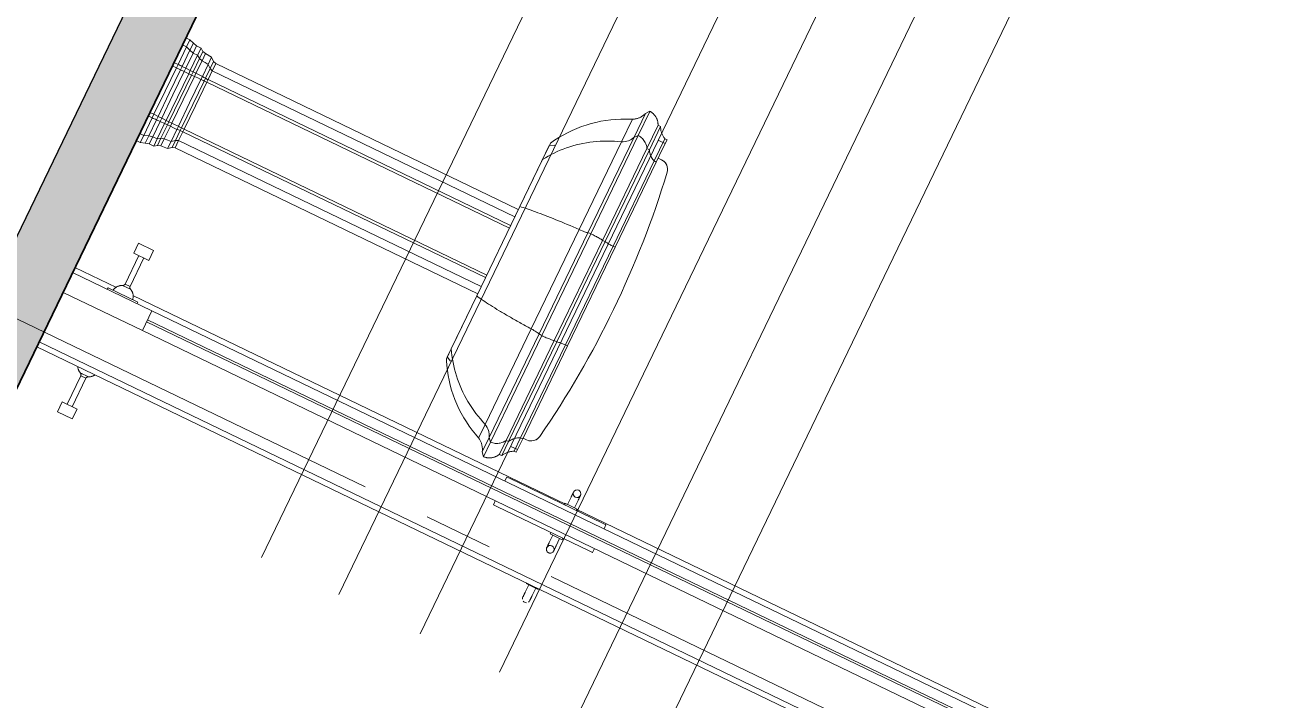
# Model space of a CAD drawing. Header units: millimetres. Extents: x 1373 to 40779, y 1939 to 6439.
# Drawn here: x 4856.6 to 4913.2, y 4486.6 to 4517.2 of the extents above; entities that cross this region are included whole.
import ezdxf

# ---------------------------------------------------------------- set-up
doc = ezdxf.new("R2010")
doc.units = ezdxf.units.MM
doc.linetypes.add('IMPORT-CENTER2', pattern=[112.5, 75, -12.5, 12.5, -12.5])
for name, color, linetype, lineweight in [('A-AREA-IDEN', 2, 'Continuous', 18), ('A-DETL', 6, 'Continuous', 30), ('A-DETL-GENF', 92, 'Continuous', 18), ('A-DOOR', 31, 'Continuous', 18), ('A-DOOR-FRAM', 31, 'Continuous', 18), ('A-FLOR-FNSH', 192, 'Continuous', 35), ('HESAPLAMALAR', 2, 'Continuous', 30), ('P-SANR-FIXT', 6, 'Continuous', 18), ('S-GRID', 252, 'IMPORT-CENTER2', 5), ('YAZI', 2, 'Continuous', 18)]:
    doc.layers.add(name, color=color, linetype=linetype, lineweight=lineweight)

# ---------------------------------------------------------------- blocks, each defined once
blk = doc.blocks.new('_MB_KAPI_CAMLI_B - _m_kapı_100_camlı-1990218-Schnitt 1')
at = {"layer": 'A-DOOR'}
for p, q in [((637.45, 500), (637.45, 501.22)), ((638.95, 500.7), (637.45, 500.7)), ((637.45, 498.78), (637.45, 500)), ((637.45, 499.3), (638.95, 499.3)), ((638.18, 409.19), (638.18, 410.81)), ((644.35, 410.5), (638.6, 410.5)), ((638.6, 410.5), (638.6, 409.5)), ((646.35, 411.5), (644.35, 411.5)), ((644.35, 411.5), (644.35, 408.5)), ((646.35, 411.5), (646.35, 408.5)), ((638.18, 409.19), (638.18, 409.6)), ((638.6, 409.5), (644.35, 409.5)), ((644.35, 408.5), (646.35, 408.5))]:
    blk.add_line(p, q, dxfattribs=at)
at = {"layer": 'A-DOOR', "flags": 128}
for points in [[(639.95, 500.7), (639.95, 500.7), (639.95, 500.7), (639.94, 500.7), (639.94, 500.7), (639.93, 500.7), (639.92, 500.7), (639.91, 500.7), (639.9, 500.7), (639.89, 500.7), (639.87, 500.7), (639.86, 500.7), (639.84, 500.7), (639.82, 500.7), (639.8, 500.7), (639.78, 500.7), (639.75, 500.7), (639.73, 500.7), (639.7, 500.7), (639.68, 500.7), (639.65, 500.7), (639.62, 500.7), (639.59, 500.7), (639.56, 500.7), (639.52, 500.7), (639.49, 500.7), (639.46, 500.7), (639.42, 500.7), (639.39, 500.7), (639.35, 500.7), (639.31, 500.7), (639.28, 500.7), (639.24, 500.7), (639.2, 500.7), (639.16, 500.7), (639.12, 500.7), (639.08, 500.7), (639.04, 500.7), (639, 500.7), (638.96, 500.7), (638.95, 500.7)], [(638.95, 499.3), (638.99, 499.3), (639.03, 499.3), (639.07, 499.3), (639.11, 499.3), (639.15, 499.3), (639.19, 499.3), (639.23, 499.3), (639.27, 499.3), (639.3, 499.3), (639.34, 499.3), (639.38, 499.3), (639.41, 499.3), (639.45, 499.3), (639.48, 499.3), (639.52, 499.3), (639.55, 499.3), (639.58, 499.3), (639.61, 499.3), (639.64, 499.3), (639.67, 499.3), (639.7, 499.3), (639.72, 499.3), (639.75, 499.3), (639.77, 499.3), (639.79, 499.3), (639.81, 499.3), (639.83, 499.3), (639.85, 499.3), (639.87, 499.3), (639.88, 499.3), (639.9, 499.3), (639.91, 499.3), (639.92, 499.3), (639.93, 499.3), (639.94, 499.3), (639.94, 499.3), (639.95, 499.3), (639.95, 499.3), (639.95, 499.3)], [(637.33, 411.74), (637.4, 411.7), (637.47, 411.66), (637.53, 411.62), (637.59, 411.57), (637.66, 411.52), (637.72, 411.46), (637.77, 411.41), (637.83, 411.35), (637.88, 411.29), (637.93, 411.23), (637.98, 411.16), (638.02, 411.1), (638.07, 411.03), (638.11, 410.96), (638.14, 410.89), (638.18, 410.82), (638.18, 410.81)], [(638.18, 410.81), (638.19, 410.79), (638.2, 410.77), (638.21, 410.75), (638.22, 410.73), (638.23, 410.72), (638.25, 410.7), (638.26, 410.68), (638.27, 410.67), (638.29, 410.65), (638.3, 410.64), (638.32, 410.62), (638.33, 410.61), (638.35, 410.6), (638.37, 410.59), (638.38, 410.57), (638.4, 410.56), (638.42, 410.55), (638.44, 410.54), (638.46, 410.54), (638.48, 410.53), (638.5, 410.52), (638.52, 410.52), (638.54, 410.51), (638.56, 410.51), (638.58, 410.5), (638.6, 410.5), (638.6, 410.5)], [(638.18, 409.19), (638.15, 409.12), (638.11, 409.05), (638.07, 408.98), (638.03, 408.91), (637.99, 408.85), (637.94, 408.78), (637.89, 408.72), (637.84, 408.66), (637.78, 408.6), (637.72, 408.54), (637.66, 408.49), (637.6, 408.44), (637.54, 408.39), (637.47, 408.34), (637.41, 408.3), (637.34, 408.26)], [(638.6, 409.5), (638.58, 409.5), (638.56, 409.49), (638.54, 409.49), (638.52, 409.48), (638.5, 409.48), (638.48, 409.47), (638.46, 409.46), (638.44, 409.46), (638.42, 409.45), (638.4, 409.44), (638.39, 409.43), (638.37, 409.42), (638.35, 409.4), (638.33, 409.39), (638.32, 409.38), (638.3, 409.36), (638.29, 409.35), (638.27, 409.33), (638.26, 409.32), (638.25, 409.3), (638.23, 409.29), (638.22, 409.27), (638.21, 409.25), (638.2, 409.23), (638.19, 409.21), (638.18, 409.2), (638.18, 409.19)]]:
    blk.add_lwpolyline(points, dxfattribs=at)
at = {"layer": 'A-DOOR'}
for start, end in [(60, 105), (255, 300), (0, 30), (330, 0)]:
    blk.add_arc((639.95, 500), 0.7, start, end, dxfattribs=at)
blk = doc.blocks.new('_MB_KAPI_CAMLI_B - _m_kapı_80_camlı-2073803-Schnitt 1')
at = {"layer": 'A-DOOR'}
for p, q in [((626.35, 608), (622.35, 608)), ((622.35, 608), (622.35, 596)), ((626.35, 596), (626.35, 608)), ((622.35, 596), (626.35, 596)), ((622.35, 596), (622.35, 416)), ((624.15, 596), (624.15, 416)), ((624.55, 596), (624.15, 596)), ((624.55, 416), (624.55, 596)), ((626.35, 596), (626.35, 416)), ((622.35, 507.19), (621.55, 507.19)), ((621.55, 507.19), (621.55, 507.1)), ((621.55, 507.19), (621.55, 506.52)), ((621.55, 487.86), (621.55, 506.52)), ((627.15, 507.19), (626.35, 507.19)), ((627.15, 506.52), (627.15, 507.19)), ((627.15, 507.1), (627.15, 507.19)), ((627.15, 506.52), (627.15, 487.86)), ((621.55, 501.22), (621.25, 501.22)), ((621.25, 501.22), (621.25, 500)), ((627.45, 501.22), (627.15, 501.22)), ((627.45, 500), (627.45, 501.22)), ((621.25, 500.7), (619.75, 500.7)), ((619.75, 499.3), (621.25, 499.3)), ((621.25, 500), (621.25, 498.78)), ((621.25, 498.78), (621.55, 498.78)), ((627.15, 498.78), (627.45, 498.78)), ((628.95, 500.7), (627.45, 500.7)), ((627.45, 498.78), (627.45, 500)), ((627.45, 499.3), (628.95, 499.3)), ((621.55, 487.86), (621.55, 487.19)), ((621.55, 487.28), (621.55, 487.19)), ((621.55, 487.19), (622.35, 487.19)), ((626.35, 487.19), (627.15, 487.19)), ((627.15, 487.19), (627.15, 487.86)), ((627.15, 487.19), (627.15, 487.28)), ((626.35, 416), (622.35, 416)), ((622.35, 416), (622.35, 400)), ((624.15, 416), (624.55, 416)), ((626.35, 400), (626.35, 416)), ((622.35, 413), (622.05, 413)), ((622.05, 407), (622.05, 413)), ((614.35, 411.5), (612.35, 411.5)), ((612.35, 408.5), (612.35, 411.5)), ((614.35, 408.5), (614.35, 411.5)), ((620.1, 410.5), (614.35, 410.5)), ((620.1, 409.5), (620.1, 410.5)), ((620.52, 410.81), (620.52, 409.19)), ((612.35, 408.5), (614.35, 408.5)), ((614.35, 409.5), (620.1, 409.5)), ((622.05, 407), (622.35, 407)), ((622.35, 400), (626.35, 400))]:
    blk.add_line(p, q, dxfattribs=at)
at = {"layer": 'A-DOOR', "flags": 128}
for points in [[(618.06, 500.08), (618.06, 500.11), (618.07, 500.14), (618.07, 500.17), (618.08, 500.19), (618.09, 500.22), (618.1, 500.25), (618.11, 500.27), (618.12, 500.3), (618.13, 500.32), (618.14, 500.35), (618.16, 500.37), (618.17, 500.4), (618.19, 500.42), (618.21, 500.44)], [(618.5, 499.34), (618.48, 499.36), (618.45, 499.37), (618.43, 499.38), (618.4, 499.39), (618.38, 499.41), (618.36, 499.42), (618.33, 499.44), (618.31, 499.46), (618.29, 499.47), (618.27, 499.49), (618.25, 499.51), (618.23, 499.53), (618.21, 499.55), (618.19, 499.58)], [(618.58, 500.68), (618.6, 500.68), (618.63, 500.69), (618.66, 500.69), (618.69, 500.7), (618.72, 500.7), (618.74, 500.7), (618.75, 500.7)], [(618.75, 499.3), (618.72, 499.3), (618.7, 499.3), (618.67, 499.31), (618.64, 499.31), (618.61, 499.31), (618.59, 499.32)], [(618.75, 500.7), (618.75, 500.7), (618.75, 500.7), (618.76, 500.7), (618.76, 500.7), (618.77, 500.7), (618.78, 500.7), (618.79, 500.7), (618.8, 500.7), (618.82, 500.7), (618.83, 500.7), (618.85, 500.7), (618.86, 500.7), (618.88, 500.7), (618.9, 500.7), (618.93, 500.7), (618.95, 500.7), (618.97, 500.7), (619, 500.7), (619.03, 500.7), (619.05, 500.7), (619.08, 500.7), (619.11, 500.7), (619.15, 500.7), (619.18, 500.7), (619.21, 500.7), (619.25, 500.7), (619.28, 500.7), (619.32, 500.7), (619.35, 500.7), (619.39, 500.7), (619.43, 500.7), (619.46, 500.7), (619.5, 500.7), (619.54, 500.7), (619.58, 500.7), (619.62, 500.7), (619.66, 500.7), (619.7, 500.7), (619.74, 500.7), (619.75, 500.7)], [(619.75, 499.3), (619.71, 499.3), (619.67, 499.3), (619.63, 499.3), (619.59, 499.3), (619.55, 499.3), (619.51, 499.3), (619.48, 499.3), (619.44, 499.3), (619.4, 499.3), (619.36, 499.3), (619.33, 499.3), (619.29, 499.3), (619.25, 499.3), (619.22, 499.3), (619.19, 499.3), (619.15, 499.3), (619.12, 499.3), (619.09, 499.3), (619.06, 499.3), (619.03, 499.3), (619.01, 499.3), (618.98, 499.3), (618.96, 499.3), (618.93, 499.3), (618.91, 499.3), (618.89, 499.3), (618.87, 499.3), (618.85, 499.3), (618.83, 499.3), (618.82, 499.3), (618.81, 499.3), (618.79, 499.3), (618.78, 499.3), (618.77, 499.3), (618.77, 499.3), (618.76, 499.3), (618.76, 499.3), (618.75, 499.3), (618.75, 499.3)], [(628.95, 500.7), (628.99, 500.7), (629.03, 500.7), (629.07, 500.7), (629.11, 500.7), (629.15, 500.7), (629.19, 500.7), (629.23, 500.7), (629.27, 500.7), (629.3, 500.7), (629.34, 500.7), (629.38, 500.7), (629.41, 500.7), (629.45, 500.7), (629.48, 500.7), (629.52, 500.7), (629.55, 500.7), (629.58, 500.7), (629.61, 500.7), (629.64, 500.7), (629.67, 500.7), (629.7, 500.7), (629.72, 500.7), (629.75, 500.7), (629.77, 500.7), (629.79, 500.7), (629.81, 500.7), (629.83, 500.7), (629.85, 500.7), (629.87, 500.7), (629.88, 500.7), (629.9, 500.7), (629.91, 500.7), (629.92, 500.7), (629.93, 500.7), (629.94, 500.7), (629.94, 500.7), (629.95, 500.7), (629.95, 500.7), (629.95, 500.7)], [(629.95, 499.3), (629.95, 499.3), (629.95, 499.3), (629.94, 499.3), (629.94, 499.3), (629.93, 499.3), (629.92, 499.3), (629.91, 499.3), (629.9, 499.3), (629.89, 499.3), (629.87, 499.3), (629.86, 499.3), (629.84, 499.3), (629.82, 499.3), (629.8, 499.3), (629.78, 499.3), (629.75, 499.3), (629.73, 499.3), (629.7, 499.3), (629.68, 499.3), (629.65, 499.3), (629.62, 499.3), (629.59, 499.3), (629.56, 499.3), (629.52, 499.3), (629.49, 499.3), (629.46, 499.3), (629.42, 499.3), (629.39, 499.3), (629.35, 499.3), (629.31, 499.3), (629.28, 499.3), (629.24, 499.3), (629.2, 499.3), (629.16, 499.3), (629.12, 499.3), (629.08, 499.3), (629.04, 499.3), (629, 499.3), (628.96, 499.3), (628.95, 499.3)], [(629.95, 500.7), (629.98, 500.7), (630.01, 500.7), (630.04, 500.69), (630.06, 500.69), (630.09, 500.69), (630.12, 500.68)], [(630.13, 499.32), (630.1, 499.32), (630.07, 499.31), (630.04, 499.31), (630.01, 499.3), (629.99, 499.3), (629.96, 499.3), (629.95, 499.3)], [(630.51, 499.58), (630.5, 499.56), (630.48, 499.54), (630.46, 499.52), (630.44, 499.5), (630.42, 499.48), (630.4, 499.46), (630.38, 499.44), (630.35, 499.43), (630.33, 499.41), (630.31, 499.4), (630.28, 499.38), (630.26, 499.37), (630.23, 499.36), (630.21, 499.35)], [(630.49, 500.45), (630.51, 500.42), (630.52, 500.4), (630.54, 500.38), (630.56, 500.35), (630.57, 500.33), (630.58, 500.3), (630.59, 500.28), (630.6, 500.25), (630.61, 500.23), (630.62, 500.2), (630.63, 500.17), (630.64, 500.15), (630.64, 500.12), (630.65, 500.09), (630.65, 500.06)], [(620.1, 410.5), (620.12, 410.5), (620.14, 410.51), (620.16, 410.51), (620.18, 410.52), (620.2, 410.52), (620.22, 410.53), (620.24, 410.54), (620.26, 410.54), (620.28, 410.55), (620.3, 410.56), (620.32, 410.57), (620.34, 410.58), (620.35, 410.6), (620.37, 410.61), (620.38, 410.62), (620.4, 410.64), (620.42, 410.65), (620.43, 410.67), (620.44, 410.68), (620.46, 410.7), (620.47, 410.71), (620.48, 410.73), (620.49, 410.75), (620.5, 410.77), (620.51, 410.79), (620.52, 410.8), (620.52, 410.81)], [(620.52, 410.81), (620.55, 410.88), (620.59, 410.95), (620.63, 411.02), (620.67, 411.09), (620.72, 411.15), (620.76, 411.22), (620.81, 411.28), (620.87, 411.34), (620.92, 411.4), (620.98, 411.46), (621.04, 411.51), (621.1, 411.56), (621.16, 411.61), (621.23, 411.66), (621.3, 411.7), (621.36, 411.74), (621.43, 411.78), (621.51, 411.81), (621.58, 411.85), (621.65, 411.87), (621.73, 411.9), (621.81, 411.92), (621.88, 411.94), (621.96, 411.96), (622.04, 411.98), (622.05, 411.98)], [(620.52, 409.19), (620.51, 409.21), (620.5, 409.23), (620.49, 409.25), (620.48, 409.27), (620.47, 409.28), (620.46, 409.3), (620.44, 409.32), (620.43, 409.33), (620.42, 409.35), (620.4, 409.36), (620.39, 409.38), (620.37, 409.39), (620.35, 409.4), (620.34, 409.41), (620.32, 409.43), (620.3, 409.44), (620.28, 409.45), (620.26, 409.46), (620.25, 409.46), (620.23, 409.47), (620.21, 409.48), (620.19, 409.48), (620.17, 409.49), (620.15, 409.49), (620.13, 409.5), (620.1, 409.5), (620.1, 409.5)], [(622.05, 408.02), (621.97, 408.04), (621.89, 408.05), (621.82, 408.07), (621.74, 408.1), (621.66, 408.12), (621.59, 408.15), (621.52, 408.18), (621.44, 408.22), (621.37, 408.26), (621.31, 408.3), (621.24, 408.34), (621.17, 408.38), (621.11, 408.43), (621.05, 408.48), (620.99, 408.54), (620.93, 408.59), (620.87, 408.65), (620.82, 408.71), (620.77, 408.77), (620.72, 408.84), (620.68, 408.9), (620.64, 408.97), (620.6, 409.04), (620.56, 409.11), (620.53, 409.18), (620.52, 409.19)]]:
    blk.add_lwpolyline(points, dxfattribs=at)
at = {"layer": 'A-DOOR'}
for centre, start, end in [((618.75, 500), 0, 180), ((618.75, 500), 180, 0), ((629.95, 500), 0, 180), ((629.95, 500), 180, 0)]:
    blk.add_arc(centre, 0.7, start, end, dxfattribs=at)
at = {"layer": 'A-DOOR-FRAM'}
for p, q in [((621.35, 617.5), (621.35, 608.5)), ((622.35, 617.5), (621.35, 617.5)), ((622.35, 608.5), (622.35, 617.5)), ((637.35, 617.5), (636.35, 617.5)), ((636.35, 617.5), (636.35, 608.5)), ((637.35, 608.5), (637.35, 617.5)), ((636.35, 610), (622.35, 610)), ((622.35, 610), (622.35, 608)), ((636.35, 606), (636.35, 610)), ((621.35, 608.5), (622.35, 608.5)), ((621.35, 501.06), (621.35, 608.5)), ((622.35, 608), (626.35, 608)), ((626.35, 608), (626.35, 606)), ((636.35, 608.5), (637.35, 608.5)), ((637.35, 608.5), (637.35, 400)), ((626.35, 606), (636.35, 606)), ((636.35, 606), (636.35, 400)), ((621.35, 411.64), (621.35, 498.94)), ((621.35, 400), (621.35, 408.38))]:
    blk.add_line(p, q, dxfattribs=at)
blk = doc.blocks.new('A$Cb0e8746a')
at = {"layer": 'YAZI', "linetype": 'Continuous', "lineweight": 0}
for p, q in [((0.02, 171.86), (150.05, 171.86)), ((0.02, 171.86), (0.09, 0)), ((150.05, 156.33), (0.02, 156.33)), ((150.05, 140.15), (0.02, 140.15)), ((150.05, 124.15), (0.02, 124.15)), ((150.05, 107.74), (0.02, 107.74)), ((150.05, 92.15), (0, 92.15))]:
    blk.add_line(p, q, dxfattribs=at)
blk = doc.blocks.new('A$C30a75ea0')
at = {"layer": 'A-DETL-GENF'}
h = blk.add_hatch(dxfattribs=at)
h.set_pattern_fill('ANSI33', color=153, style=0)
h.set_pattern_definition([(45, (-23043.559, -2740.5665), (-4.490128, 4.490128), []), (45, (-23039.069, -2740.5665), (-4.490128, 4.490128), [3.175, -1.5875])])
h.paths.add_polyline_path([(2791.04, 1085.19), (2816.04, 1085.19), (2816.04, 1123.19), (2967.04, 1123.19), (2967.04, 1135.19), (2190.75, 1135.19), (2190.75, 1085.19), (2215.75, 1085.19), (2215.75, 1123.19), (2791.04, 1123.19)])
h.paths.add_polyline_path([(2816.04, 1423.19), (2967.04, 1423.19), (2967.04, 1435.19), (2190.75, 1435.19), (2190.75, 1385.19), (2215.75, 1385.19), (2215.75, 1423.19), (2791.04, 1423.19), (2791.04, 1385.19), (2816.04, 1385.19)])
h.paths.add_polyline_path([(2816.04, 1723.19), (2967.04, 1723.19), (2967.04, 1735.19), (2190.75, 1735.19), (2190.75, 1685.19), (2215.75, 1685.19), (2215.75, 1723.19), (2791.04, 1723.19), (2791.04, 1685.19), (2816.04, 1685.19)])
h.paths.add_polyline_path([(2816.04, 2023.19), (2967.04, 2023.19), (2967.04, 2035.19), (2190.75, 2035.19), (2063.29, 2035.19), (2063.29, 2023.19), (2190.75, 2023.19), (2190.75, 1985.19), (2215.75, 1985.19), (2215.75, 2023.19), (2791.04, 2023.19), (2791.04, 1985.19), (2816.04, 1985.19)])
at = {"layer": 'A-DETL'}
blk.add_lwpolyline([(2190.75, 2035.19), (2967.04, 2035.19), (2967.04, 2023.19), (2816.04, 2023.19), (2816.04, 1985.19), (2791.04, 1985.19), (2791.04, 2023.19), (2215.75, 2023.19), (2215.75, 1985.19), (2190.75, 1985.19), (2190.75, 2023.19)], dxfattribs=at)
at = {"layer": 'A-FLOR-FNSH', "color": 250}
blk.add_line((2967.04, 2035.19), (2190.75, 2035.19), dxfattribs=at)
at = {"layer": 'P-SANR-FIXT', "color": 8}
for p, q in [((2289.4, 2120.54), (2289.49, 2120.63)), ((2289.49, 2120.63), (2289.58, 2120.73)), ((2289.58, 2120.73), (2289.67, 2120.83)), ((2289.67, 2120.83), (2289.75, 2120.93)), ((2289.75, 2120.93), (2289.82, 2121.04)), ((2289.82, 2121.04), (2289.89, 2121.15)), ((2289.89, 2121.15), (2289.96, 2121.26)), ((2289.96, 2121.26), (2290.02, 2121.38)), ((2290.02, 2121.38), (2290.08, 2121.49)), ((2290.08, 2121.49), (2290.11, 2121.55)), ((2290.11, 2121.98), (2290.11, 2121.55)), ((2291.94, 2121.98), (2290.11, 2121.98)), ((2290.11, 2121.55), (2294.59, 2121.55)), ((2290.87, 2121.98), (2290.87, 2120.67)), ((2294.59, 2121.98), (2291.95, 2121.98)), ((2293.81, 2122.68), (2293.81, 2121.98)), ((2311.8, 2121.98), (2294.59, 2121.98)), ((2294.59, 2121.55), (2294.59, 2121.98)), ((2294.59, 2121.55), (2311.8, 2121.55)), ((2331.7, 2121.98), (2311.8, 2121.98)), ((2311.8, 2121.55), (2311.8, 2121.98)), ((2311.8, 2121.55), (2331.7, 2121.55)), ((2350.44, 2121.98), (2331.7, 2121.98)), ((2331.7, 2121.98), (2331.7, 2121.55)), ((2331.7, 2121.55), (2350.44, 2121.55)), ((2350.32, 2121.98), (2350.32, 2122.68)), ((2353.16, 2121.98), (2350.44, 2121.98)), ((2350.44, 2121.55), (2350.44, 2121.98)), ((2350.44, 2121.55), (2353.12, 2121.55)), ((2352.62, 2120.61), (2352.62, 2121.98)), ((2353.13, 2121.55), (2353.16, 2121.55)), ((2353.16, 2121.55), (2353.16, 2121.98)), ((2353.16, 2121.55), (2353.21, 2121.43)), ((2353.21, 2121.43), (2353.27, 2121.32)), ((2353.27, 2121.32), (2353.34, 2121.2)), ((2353.34, 2121.2), (2353.41, 2121.09)), ((2353.41, 2121.09), (2353.48, 2120.98)), ((2353.48, 2120.98), (2353.56, 2120.88)), ((2353.56, 2120.88), (2353.64, 2120.78)), ((2353.64, 2120.78), (2353.73, 2120.68)), ((2353.73, 2120.68), (2353.82, 2120.58)), ((2287.25, 2118.33), (2287.31, 2118.43)), ((2287.31, 2118.43), (2287.38, 2118.52)), ((2287.38, 2118.52), (2287.45, 2118.61)), ((2287.45, 2118.61), (2287.52, 2118.69)), ((2287.52, 2118.69), (2287.6, 2118.78)), ((2287.6, 2118.78), (2287.68, 2118.86)), ((2287.68, 2118.86), (2287.77, 2118.93)), ((2287.77, 2118.93), (2287.85, 2119.01)), ((2287.85, 2119.01), (2287.94, 2119.08)), ((2287.94, 2119.08), (2288.04, 2119.14)), ((2288.04, 2119.14), (2288.13, 2119.2)), ((2288.13, 2119.2), (2288.23, 2119.26)), ((2288.23, 2119.26), (2288.33, 2119.32)), ((2288.33, 2119.32), (2288.43, 2119.37)), ((2288.43, 2119.88), (2288.55, 2119.93)), ((2288.43, 2119.88), (2288.43, 2119.37)), ((2288.43, 2119.88), (2293.12, 2119.88)), ((2288.43, 2119.37), (2288.43, 2119.37)), ((2288.43, 2119.37), (2293.12, 2119.37)), ((2288.55, 2119.93), (2288.67, 2119.99)), ((2288.67, 2119.99), (2288.78, 2120.06)), ((2288.78, 2120.06), (2288.89, 2120.13)), ((2288.89, 2120.13), (2289, 2120.2)), ((2289, 2120.2), (2289.11, 2120.28)), ((2289.11, 2120.28), (2289.21, 2120.36)), ((2289.21, 2120.36), (2289.31, 2120.45)), ((2289.31, 2120.45), (2289.4, 2120.54)), ((2293.12, 2119.37), (2293.12, 2119.88)), ((2293.12, 2119.88), (2311.65, 2119.88)), ((2293.12, 2119.37), (2311.65, 2119.37)), ((2311.65, 2119.37), (2311.65, 2119.88)), ((2311.65, 2119.88), (2331.88, 2119.88)), ((2311.65, 2119.37), (2331.88, 2119.37)), ((2331.88, 2119.88), (2331.88, 2119.37)), ((2331.88, 2119.88), (2352.01, 2119.88)), ((2331.88, 2119.37), (2352.01, 2119.37)), ((2352.01, 2119.37), (2352.01, 2119.88)), ((2352.01, 2119.88), (2354.83, 2119.88)), ((2352.01, 2119.37), (2354.81, 2119.37)), ((2353.82, 2120.58), (2353.91, 2120.49)), ((2353.91, 2120.49), (2354.01, 2120.4)), ((2354.01, 2120.4), (2354.11, 2120.32)), ((2354.11, 2120.32), (2354.21, 2120.24)), ((2354.21, 2120.24), (2354.32, 2120.16)), ((2354.32, 2120.16), (2354.43, 2120.09)), ((2354.43, 2120.09), (2354.54, 2120.02)), ((2354.54, 2120.02), (2354.66, 2119.96)), ((2354.66, 2119.96), (2354.77, 2119.9)), ((2354.77, 2119.9), (2354.83, 2119.88)), ((2354.83, 2119.37), (2354.83, 2119.88)), ((2354.83, 2119.37), (2354.94, 2119.32)), ((2354.94, 2119.32), (2355.04, 2119.26)), ((2355.04, 2119.26), (2355.13, 2119.2)), ((2355.13, 2119.2), (2355.23, 2119.14)), ((2355.23, 2119.14), (2355.32, 2119.08)), ((2355.32, 2119.08), (2355.41, 2119.01)), ((2355.41, 2119.01), (2355.5, 2118.93)), ((2355.5, 2118.93), (2355.58, 2118.86)), ((2355.58, 2118.86), (2355.66, 2118.78)), ((2355.66, 2118.78), (2355.74, 2118.7)), ((2355.74, 2118.7), (2355.82, 2118.61)), ((2355.82, 2118.61), (2355.89, 2118.52)), ((2355.89, 2118.52), (2355.96, 2118.43)), ((2355.96, 2118.43), (2356.02, 2118.33)), ((2286.79, 2116.94), (2286.8, 2117.06)), ((2286.79, 2116.94), (2287.48, 2116.37)), ((2286.8, 2117.06), (2286.82, 2117.17)), ((2286.8, 2116.94), (2291.68, 2116.94)), ((2286.82, 2117.17), (2286.83, 2117.28)), ((2286.83, 2117.28), (2286.86, 2117.39)), ((2286.86, 2117.39), (2286.88, 2117.5)), ((2286.88, 2117.5), (2286.91, 2117.61)), ((2286.91, 2117.61), (2286.95, 2117.72)), ((2286.95, 2117.72), (2286.99, 2117.83)), ((2286.99, 2117.83), (2287.03, 2117.93)), ((2287.03, 2117.93), (2287.08, 2118.04)), ((2287.08, 2118.04), (2287.13, 2118.14)), ((2287.13, 2118.14), (2287.19, 2118.24)), ((2287.19, 2118.24), (2287.25, 2118.33)), ((2287.5, 2116.36), (2287.48, 2116.37)), ((2287.49, 2116.37), (2292.28, 2116.37)), ((2287.63, 2116.32), (2287.5, 2116.36)), ((2287.75, 2116.27), (2287.63, 2116.32)), ((2287.88, 2116.22), (2287.75, 2116.27)), ((2288, 2116.16), (2287.88, 2116.22)), ((2288.11, 2116.1), (2288, 2116.16)), ((2288.23, 2116.03), (2288.11, 2116.1)), ((2291.98, 2116.65), (2291.68, 2116.94)), ((2291.68, 2116.94), (2311.5, 2116.94)), ((2292.28, 2116.37), (2291.98, 2116.65)), ((2292.28, 2116.37), (2311.56, 2116.37)), ((2311.53, 2116.65), (2311.5, 2116.94)), ((2311.5, 2116.94), (2332.05, 2116.94)), ((2311.56, 2116.37), (2311.53, 2116.65)), ((2311.56, 2116.37), (2331.98, 2116.37)), ((2332.01, 2116.65), (2331.98, 2116.37)), ((2331.98, 2116.37), (2352.89, 2116.37)), ((2332.05, 2116.94), (2332.01, 2116.65)), ((2332.05, 2116.94), (2353.53, 2116.94)), ((2352.89, 2116.37), (2353.21, 2116.65)), ((2352.89, 2116.37), (2355.78, 2116.37)), ((2353.21, 2116.65), (2353.53, 2116.94)), ((2353.53, 2116.94), (2356.47, 2116.94)), ((2355.17, 2116.11), (2355.06, 2116.05)), ((2355.29, 2116.17), (2355.17, 2116.11)), ((2355.41, 2116.23), (2355.29, 2116.17)), ((2355.53, 2116.28), (2355.41, 2116.23)), ((2355.66, 2116.33), (2355.53, 2116.28)), ((2355.78, 2116.37), (2355.66, 2116.33)), ((2355.78, 2116.37), (2356.47, 2116.94)), ((2356.02, 2118.33), (2356.08, 2118.24)), ((2356.08, 2118.24), (2356.13, 2118.14)), ((2356.13, 2118.14), (2356.19, 2118.04)), ((2356.19, 2118.04), (2356.23, 2117.93)), ((2356.23, 2117.93), (2356.28, 2117.83)), ((2356.28, 2117.83), (2356.32, 2117.72)), ((2356.32, 2117.72), (2356.35, 2117.61)), ((2356.35, 2117.61), (2356.38, 2117.5)), ((2356.38, 2117.5), (2356.41, 2117.39)), ((2356.41, 2117.39), (2356.43, 2117.28)), ((2356.43, 2117.28), (2356.45, 2117.17)), ((2356.45, 2117.17), (2356.46, 2117.06)), ((2356.46, 2117.06), (2356.47, 2116.94)), ((2356.47, 2116.94), (2356.47, 2116.94)), ((2288.34, 2115.96), (2288.23, 2116.03)), ((2288.45, 2115.89), (2288.34, 2115.96)), ((2288.56, 2115.81), (2288.45, 2115.89)), ((2288.66, 2115.73), (2288.56, 2115.81)), ((2288.76, 2115.64), (2288.66, 2115.73)), ((2288.86, 2115.55), (2288.76, 2115.64)), ((2288.95, 2115.45), (2288.86, 2115.55)), ((2289.04, 2115.35), (2288.95, 2115.45)), ((2289.12, 2115.25), (2289.04, 2115.35)), ((2289.2, 2115.14), (2289.12, 2115.25)), ((2289.28, 2115.03), (2289.2, 2115.14)), ((2289.35, 2114.92), (2289.28, 2115.03)), ((2289.42, 2114.81), (2289.35, 2114.92)), ((2289.48, 2114.69), (2289.42, 2114.81)), ((2289.58, 2114.45), (2289.48, 2114.69)), ((2289.48, 2114.69), (2294.04, 2114.69)), ((2289.95, 2113.61), (2289.58, 2114.45)), ((2294.04, 2114.69), (2311.74, 2114.69)), ((2311.74, 2114.69), (2331.77, 2114.69)), ((2331.77, 2114.69), (2351.03, 2114.69)), ((2351.03, 2114.69), (2353.68, 2114.69)), ((2353.42, 2113.85), (2353.02, 2113.02)), ((2353.78, 2114.69), (2353.42, 2113.85)), ((2353.8, 2114.71), (2353.78, 2114.69)), ((2353.86, 2114.83), (2353.8, 2114.71)), ((2353.93, 2114.94), (2353.86, 2114.83)), ((2354, 2115.05), (2353.93, 2114.94)), ((2354.08, 2115.16), (2354, 2115.05)), ((2354.16, 2115.27), (2354.08, 2115.16)), ((2354.24, 2115.37), (2354.16, 2115.27)), ((2354.33, 2115.47), (2354.24, 2115.37)), ((2354.42, 2115.56), (2354.33, 2115.47)), ((2354.52, 2115.65), (2354.42, 2115.56)), ((2354.62, 2115.74), (2354.52, 2115.65)), ((2354.73, 2115.82), (2354.62, 2115.74)), ((2354.83, 2115.9), (2354.73, 2115.82)), ((2354.94, 2115.98), (2354.83, 2115.9)), ((2355.06, 2116.05), (2354.94, 2115.98)), ((2290.36, 2112.79), (2289.95, 2113.61)), ((2290.8, 2111.99), (2290.36, 2112.79)), ((2291.27, 2111.2), (2290.8, 2111.99)), ((2352.6, 2112.21), (2352.13, 2111.42)), ((2353.02, 2113.02), (2352.6, 2112.21)), ((2291.77, 2110.44), (2291.27, 2111.2)), ((2292.3, 2109.69), (2291.77, 2110.44)), ((2292.86, 2108.97), (2292.3, 2109.69)), ((2351.12, 2109.9), (2350.57, 2109.17)), ((2351.64, 2110.65), (2351.12, 2109.9)), ((2352.13, 2111.42), (2351.64, 2110.65)), ((2293.45, 2108.27), (2292.86, 2108.97)), ((2294.07, 2107.59), (2293.45, 2108.27)), ((2294.71, 2106.94), (2294.07, 2107.59)), ((2348.74, 2107.12), (2348.08, 2106.49)), ((2349.38, 2107.78), (2348.74, 2107.12)), ((2349.98, 2108.46), (2349.38, 2107.78)), ((2350.57, 2109.17), (2349.98, 2108.46)), ((2295.38, 2106.31), (2294.71, 2106.94)), ((2296.07, 2105.72), (2295.38, 2106.31)), ((2296.79, 2105.15), (2296.07, 2105.72)), ((2297.53, 2104.61), (2296.79, 2105.15)), ((2346.68, 2105.3), (2345.95, 2104.76)), ((2347.39, 2105.88), (2346.68, 2105.3)), ((2348.08, 2106.49), (2347.39, 2105.88)), ((2298.29, 2104.1), (2297.53, 2104.61)), ((2299.07, 2103.62), (2298.29, 2104.1)), ((2299.86, 2103.17), (2299.07, 2103.62)), ((2300.31, 2103.15), (2299.84, 2104.05)), ((2299.86, 2103.17), (2303.15, 2103.17)), ((2300.31, 2103.15), (2303.54, 2103.15)), ((2303.15, 2103.17), (2312.63, 2103.17)), ((2303.54, 2103.15), (2312.67, 2103.15)), ((2312.63, 2103.17), (2330.69, 2103.17)), ((2312.67, 2103.15), (2330.64, 2103.15)), ((2313.26, 2103.15), (2313.26, 2042.12)), ((2314.7, 2103.15), (2314.7, 2042.12)), ((2316.49, 2103.15), (2316.49, 2042.12)), ((2317.01, 2103.15), (2317.01, 2042.12)), ((2326.48, 2103.15), (2326.48, 2042.12)), ((2327, 2103.15), (2327, 2042.12)), ((2328.8, 2103.15), (2328.8, 2042.12)), ((2330.24, 2042.12), (2330.24, 2103.15)), ((2330.64, 2103.15), (2340.94, 2103.15)), ((2330.69, 2103.17), (2341.35, 2103.17)), ((2340.94, 2103.15), (2342.95, 2103.15)), ((2341.35, 2103.17), (2343.4, 2103.17)), ((2343.42, 2104.05), (2342.95, 2103.15)), ((2343.63, 2103.29), (2343.4, 2103.17)), ((2344.42, 2103.75), (2343.63, 2103.29)), ((2345.19, 2104.24), (2344.42, 2103.75)), ((2345.95, 2104.76), (2345.19, 2104.24)), ((2313.07, 2041.59), (2312.54, 2040.95)), ((2313.26, 2042.12), (2313.07, 2041.59)), ((2314.51, 2041.59), (2313.07, 2041.59)), ((2313.28, 2042.12), (2314.7, 2042.12)), ((2313.97, 2040.95), (2314.51, 2041.59)), ((2314.51, 2041.59), (2314.7, 2042.12)), ((2316.47, 2041.59), (2314.51, 2041.59)), ((2314.7, 2042.12), (2316.49, 2042.12)), ((2316.47, 2041.59), (2317.02, 2041.59)), ((2317.01, 2042.12), (2316.49, 2042.12)), ((2317.01, 2042.12), (2321.75, 2042.12)), ((2317.01, 2042.12), (2317.02, 2041.59)), ((2321.75, 2041.59), (2317.02, 2041.59)), ((2321.75, 2042.12), (2326.48, 2042.12)), ((2326.48, 2041.59), (2321.75, 2041.59)), ((2327, 2042.12), (2326.48, 2042.12)), ((2326.48, 2042.12), (2326.48, 2041.59)), ((2326.48, 2041.59), (2327.03, 2041.59)), ((2327, 2042.12), (2328.8, 2042.12)), ((2328.99, 2041.59), (2327.03, 2041.59)), ((2328.8, 2042.12), (2330.22, 2042.12)), ((2328.99, 2041.59), (2328.8, 2042.12)), ((2330.43, 2041.59), (2328.99, 2041.59)), ((2329.52, 2040.95), (2328.99, 2041.59)), ((2330.43, 2041.59), (2330.24, 2042.12)), ((2330.96, 2040.95), (2330.43, 2041.59)), ((2312.42, 2039.64), (2312.26, 2039.05)), ((2312.54, 2040.95), (2312.42, 2039.64)), ((2313.86, 2039.64), (2312.42, 2039.64)), ((2313.97, 2040.95), (2312.54, 2040.95)), ((2313.86, 2039.64), (2313.7, 2039.05)), ((2313.92, 2040.3), (2313.86, 2039.64)), ((2316.41, 2039.64), (2313.86, 2039.64)), ((2313.97, 2040.95), (2313.92, 2040.3)), ((2316.42, 2040.95), (2313.97, 2040.95)), ((2316.41, 2039.64), (2316.4, 2039.05)), ((2316.42, 2040.3), (2316.41, 2039.64)), ((2316.41, 2039.64), (2317.03, 2039.64)), ((2316.42, 2040.95), (2317.03, 2040.95)), ((2316.42, 2040.95), (2316.42, 2040.3)), ((2321.75, 2040.95), (2317.03, 2040.95)), ((2317.03, 2040.95), (2317.03, 2040.3)), ((2317.03, 2040.3), (2317.03, 2039.64)), ((2321.75, 2039.64), (2317.03, 2039.64)), ((2317.03, 2039.64), (2317.04, 2039.05)), ((2326.47, 2040.95), (2321.75, 2040.95)), ((2326.46, 2039.64), (2321.75, 2039.64)), ((2326.47, 2040.95), (2326.46, 2040.3)), ((2326.46, 2040.3), (2326.46, 2039.64)), ((2326.46, 2039.64), (2327.08, 2039.64)), ((2326.46, 2039.64), (2326.46, 2039.05)), ((2326.47, 2040.95), (2327.08, 2040.95)), ((2329.52, 2040.95), (2327.08, 2040.95)), ((2327.08, 2040.95), (2327.08, 2040.3)), ((2327.08, 2040.3), (2327.08, 2039.64)), ((2329.64, 2039.64), (2327.08, 2039.64)), ((2327.08, 2039.64), (2327.1, 2039.05)), ((2330.96, 2040.95), (2329.52, 2040.95)), ((2329.52, 2040.95), (2329.58, 2040.3)), ((2329.58, 2040.3), (2329.64, 2039.64)), ((2331.07, 2039.64), (2329.64, 2039.64)), ((2329.64, 2039.64), (2329.79, 2039.05)), ((2331.07, 2039.64), (2330.96, 2040.95)), ((2331.23, 2039.05), (2331.07, 2039.64)), ((2311.67, 2036.85), (2311.37, 2036.01)), ((2311.87, 2037.58), (2311.67, 2036.85)), ((2313.11, 2036.85), (2311.67, 2036.85)), ((2312.26, 2039.05), (2311.87, 2038.49)), ((2311.87, 2038.49), (2311.87, 2037.58)), ((2313.31, 2038.49), (2311.87, 2038.49)), ((2313.31, 2037.58), (2311.87, 2037.58)), ((2313.7, 2039.05), (2312.26, 2039.05)), ((2312.81, 2036.01), (2313.11, 2036.85)), ((2313.31, 2037.58), (2313.11, 2036.85)), ((2316.36, 2036.85), (2313.11, 2036.85)), ((2313.31, 2038.49), (2313.7, 2039.05)), ((2316.37, 2038.49), (2313.31, 2038.49)), ((2313.31, 2038.49), (2313.31, 2037.58)), ((2316.37, 2037.58), (2313.31, 2037.58)), ((2316.4, 2039.05), (2313.7, 2039.05)), ((2316.37, 2037.58), (2316.36, 2036.85)), ((2316.36, 2036.85), (2317.05, 2036.85)), ((2316.37, 2038.49), (2317.05, 2038.49)), ((2316.37, 2038.49), (2316.37, 2037.58)), ((2316.37, 2037.58), (2317.05, 2037.58)), ((2316.4, 2039.05), (2317.04, 2039.05)), ((2321.75, 2039.05), (2317.04, 2039.05)), ((2317.04, 2039.05), (2317.05, 2038.49)), ((2321.75, 2038.49), (2317.05, 2038.49)), ((2317.05, 2038.49), (2317.05, 2037.58)), ((2321.75, 2037.58), (2317.05, 2037.58)), ((2317.05, 2037.58), (2317.05, 2036.85)), ((2321.75, 2036.85), (2317.05, 2036.85)), ((2317.05, 2036.85), (2317.06, 2036.01)), ((2326.46, 2039.05), (2321.75, 2039.05)), ((2326.45, 2038.49), (2321.75, 2038.49)), ((2326.45, 2037.58), (2321.75, 2037.58)), ((2326.44, 2036.85), (2321.75, 2036.85)), ((2326.44, 2036.85), (2326.43, 2036.01)), ((2326.45, 2037.58), (2326.44, 2036.85)), ((2326.44, 2036.85), (2327.13, 2036.85)), ((2326.46, 2039.05), (2326.45, 2038.49)), ((2326.45, 2038.49), (2327.12, 2038.49)), ((2326.45, 2038.49), (2326.45, 2037.58)), ((2326.45, 2037.58), (2327.12, 2037.58)), ((2326.46, 2039.05), (2327.1, 2039.05)), ((2329.79, 2039.05), (2327.1, 2039.05)), ((2330.19, 2038.49), (2327.12, 2038.49)), ((2327.12, 2038.49), (2327.12, 2037.58)), ((2330.19, 2037.58), (2327.12, 2037.58)), ((2327.12, 2037.58), (2327.13, 2036.85)), ((2330.38, 2036.85), (2327.13, 2036.85)), ((2331.23, 2039.05), (2329.79, 2039.05)), ((2330.19, 2038.49), (2329.79, 2039.05)), ((2331.63, 2038.49), (2330.19, 2038.49)), ((2330.19, 2038.49), (2330.19, 2037.58)), ((2331.63, 2037.58), (2330.19, 2037.58)), ((2330.19, 2037.58), (2330.38, 2036.85)), ((2331.82, 2036.85), (2330.38, 2036.85)), ((2330.69, 2036.01), (2330.38, 2036.85)), ((2331.63, 2038.49), (2331.23, 2039.05)), ((2331.63, 2037.58), (2331.63, 2038.49)), ((2331.82, 2036.85), (2331.63, 2037.58)), ((2332.13, 2036.01), (2331.82, 2036.85)), ((2311.37, 2036.01), (2311.37, 2035.19)), ((2312.81, 2036.01), (2311.37, 2036.01)), ((2316.35, 2036.01), (2312.81, 2036.01)), ((2312.81, 2036.01), (2312.81, 2035.19)), ((2316.35, 2036.01), (2317.06, 2036.01)), ((2316.35, 2036.01), (2316.35, 2035.19)), ((2321.75, 2036.01), (2317.06, 2036.01)), ((2317.06, 2036.01), (2317.06, 2035.19)), ((2326.43, 2036.01), (2321.75, 2036.01)), ((2326.43, 2036.01), (2327.15, 2036.01)), ((2326.43, 2036.01), (2326.43, 2035.19)), ((2330.69, 2036.01), (2327.15, 2036.01)), ((2327.15, 2036.01), (2327.15, 2035.19)), ((2332.13, 2036.01), (2330.69, 2036.01)), ((2330.69, 2036.01), (2330.69, 2035.19)), ((2332.13, 2035.19), (2332.13, 2036.01))]:
    blk.add_line(p, q, dxfattribs=at)
for centre, radius, start, end in [((2322.07, 1953.93), 172.7, 81.1244, 98.8756), ((2295.71, 2122.68), 1.9, 98.8756, 180), ((2295.71, 2122.68), 1.9, 139.4378, 166.4793), ((2348.42, 2122.68), 1.9, 0, 81.1244), ((2348.42, 2122.68), 1.9, 13.5207, 67.6037)]:
    blk.add_arc(centre, radius, start, end, dxfattribs=at)
for centre, major_axis, ratio, start_param, end_param in [((2373.89, 2031), (-56.1, 17.31), 0.739942, 0.157372, 0.171821), ((2482.22, 2021.04), (-139.35, 99.09), 0.907673, 0.532979, 0.536308), ((2737.71, 1990.38), (-410.18, 126.52), 0.739942, 0.238602, 0.240549), ((1905.79, 1990.38), (410.18, 126.52), 0.739942, 6.042636, 6.044584), ((2161.28, 2021.04), (139.35, 99.09), 0.907673, 5.746878, 5.750206), ((2269.61, 2031), (56.1, 17.31), 0.739942, 6.111364, 6.125814), ((2601.06, 2006.58), (-239.24, 170.12), 0.907673, 0.554627, 0.557677), ((2406.41, 2024.49), (-86.46, 31.96), 0.79124, 0.242957, 0.25057), ((2237.09, 2024.49), (86.46, 31.96), 0.79124, 6.032615, 6.040228), ((2042.44, 2006.58), (239.24, 170.12), 0.907673, 5.725508, 5.728558)]:
    blk.add_ellipse(centre, major_axis=major_axis, ratio=ratio, start_param=start_param, end_param=end_param, dxfattribs=at)
for points in [[(2293.12, 2119.88), (2293.33, 2119.99), (2293.74, 2120.26), (2294.25, 2120.84), (2294.5, 2121.31), (2294.59, 2121.55)], [(2311.65, 2119.88), (2311.67, 2119.99), (2311.71, 2120.26), (2311.76, 2120.84), (2311.79, 2121.31), (2311.8, 2121.55)], [(2331.7, 2121.55), (2331.71, 2121.31), (2331.74, 2120.84), (2331.8, 2120.26), (2331.85, 2119.99), (2331.88, 2119.88)], [(2352.01, 2119.88), (2351.78, 2119.99), (2351.34, 2120.26), (2350.81, 2120.84), (2350.55, 2121.31), (2350.44, 2121.55)], [(2331.98, 2116.37), (2331.95, 2116.3), (2331.91, 2116.13), (2331.85, 2115.75), (2331.8, 2115.27), (2331.78, 2114.89), (2331.77, 2114.69)], [(2303.15, 2103.17), (2301.8, 2103.99), (2299.25, 2106.01), (2296.12, 2109.96), (2294.62, 2113.06), (2294.04, 2114.69)], [(2312.63, 2103.17), (2312.51, 2104), (2312.26, 2106.01), (2311.95, 2109.96), (2311.8, 2113.06), (2311.74, 2114.69)], [(2331.77, 2114.69), (2331.73, 2113.87), (2331.65, 2112.29), (2331.5, 2110.05), (2331.33, 2107.99), (2331.13, 2106.13), (2330.92, 2104.5), (2330.76, 2103.58), (2330.69, 2103.17)], [(2341.35, 2103.17), (2342.79, 2103.99), (2345.5, 2106.01), (2348.82, 2109.96), (2350.41, 2113.06), (2351.03, 2114.69)]]:
    blk.add_open_spline(points, degree=3, dxfattribs=at)
for points, knots in [([(2291.68, 2116.94), (2291.7, 2117.25), (2291.81, 2117.86), (2292.28, 2118.75), (2292.79, 2119.19), (2293.12, 2119.37)], [-1, -1, -1, -1, -0.7, -0.4, 0, 0, 0, 0]), ([(2311.5, 2116.94), (2311.5, 2117.25), (2311.51, 2117.86), (2311.56, 2118.75), (2311.61, 2119.19), (2311.65, 2119.37)], [-1, -1, -1, -1, -0.7, -0.4, 0, 0, 0, 0]), ([(2331.88, 2119.37), (2331.92, 2119.19), (2331.98, 2118.75), (2332.03, 2117.86), (2332.05, 2117.25), (2332.05, 2116.94)], [0, 0, 0, 0, 0.4, 0.7, 1, 1, 1, 1]), ([(2353.53, 2116.94), (2353.52, 2117.25), (2353.39, 2117.86), (2352.9, 2118.75), (2352.35, 2119.19), (2352.01, 2119.37)], [-1, -1, -1, -1, -0.7, -0.4, 0, 0, 0, 0]), ([(2294.04, 2114.69), (2293.86, 2115.09), (2293.49, 2115.62), (2292.84, 2116.13), (2292.47, 2116.3), (2292.28, 2116.37)], [-1, -1, -1, -1, -0.5, -0.25, 0, 0, 0, 0]), ([(2311.74, 2114.69), (2311.72, 2115.09), (2311.68, 2115.62), (2311.62, 2116.13), (2311.58, 2116.3), (2311.56, 2116.37)], [-1, -1, -1, -1, -0.5, -0.25, 0, 0, 0, 0]), ([(2351.03, 2114.69), (2351.22, 2115.09), (2351.61, 2115.62), (2352.31, 2116.13), (2352.69, 2116.3), (2352.89, 2116.37)], [-1, -1, -1, -1, -0.5, -0.25, 0, 0, 0, 0])]:
    blk.add_open_spline(points, degree=3, knots=knots, dxfattribs=at)
at = {"layer": 'S-GRID', "lineweight": 18}
blk.add_line((2370.75, 0), (2370.75, 3015.89), dxfattribs=at)
at = {"layer": 'A-AREA-IDEN'}
blk.add_blockref('A$Cb0e8746a', (2240.41, 1996.43), dxfattribs=at)
at = {"layer": 'A-DOOR'}
for name in ['_MB_KAPI_CAMLI_B - _m_kapı_80_camlı-2073803-Schnitt 1', '_MB_KAPI_CAMLI_B - _m_kapı_100_camlı-1990218-Schnitt 1']:
    blk.add_blockref(name, (1736.4, 1635.19), dxfattribs=at)

msp = doc.modelspace()

# ---------------------------------------------------------------- block references
at = {"layer": 'HESAPLAMALAR', "color": 4, "xscale": 0.2499999999999999, "yscale": 0.2499999999999999, "zscale": 0.2499999999999999, "rotation": 244.2513197565932}
msp.add_blockref('A$C30a75ea0', (4656.664, 5258.154), dxfattribs=at)

doc.saveas('drawing.dxf')
